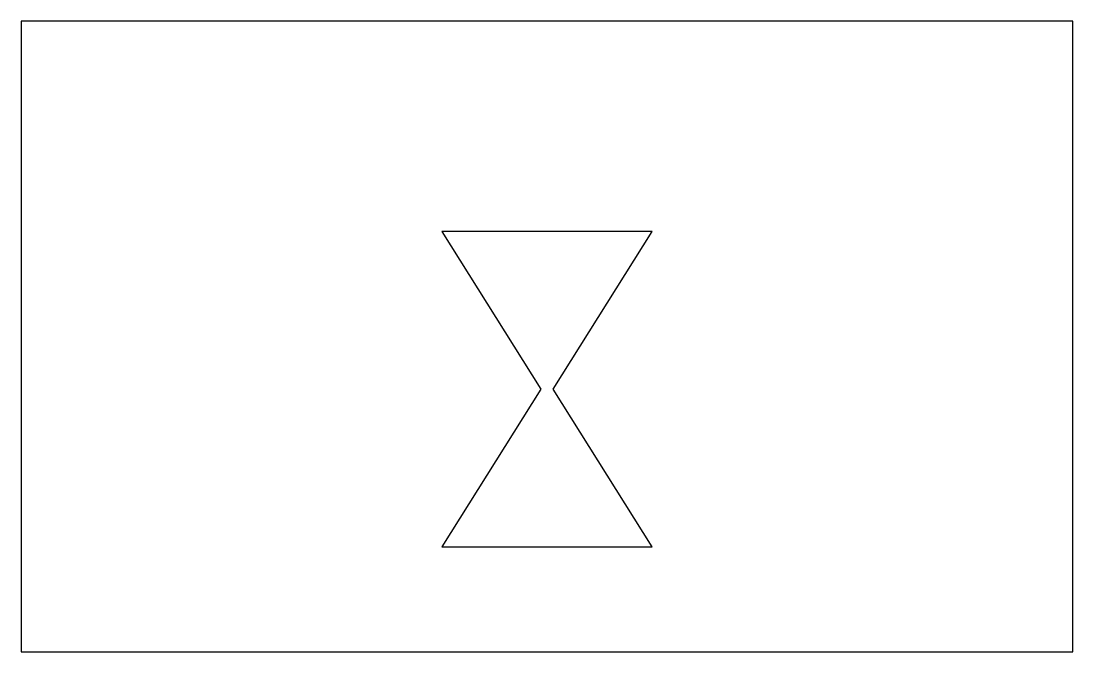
# Model space of a CAD drawing. Header units: millimetres. Extents: x 0 to 100, y 0 to 60.
import ezdxf

# ---------------------------------------------------------------- set-up
doc = ezdxf.new("R2010")
doc.units = ezdxf.units.MM

msp = doc.modelspace()

# ---------------------------------------------------------------- linework, layer by layer
for points in [[(0, 0), (100, 0), (100, 60), (0, 60)], [(40, 10), (60, 10), (50.6, 25), (60, 40), (40, 40), (49.4, 25)]]:
    msp.add_lwpolyline(points, close=True)

doc.saveas('drawing.dxf')
